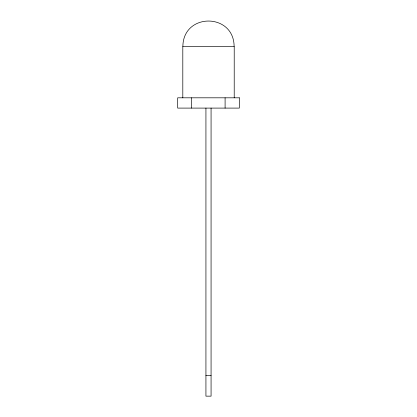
<?xml version="1.0" encoding="UTF-8"?>
<svg xmlns="http://www.w3.org/2000/svg" width="417" height="417" viewBox="0 0 417 417"><rect width="100%" height="100%" fill="white"/><g stroke="black" fill="none" stroke-linecap="round" stroke-linejoin="round"><path stroke-width="0.63" d="M234.119 46.376C233.828 12.614 183.172 12.614 182.881 46.376M205.93 375.576L211.07 375.576M234.218 97.813L234.218 46.376L182.808 46.376L182.808 97.813M225.097 97.813L225.097 108.097M211.07 108.097L211.07 396.15L205.93 396.15L205.93 108.097M191.471 97.813L191.471 108.097M239.311 97.813L177.689 97.813L177.689 108.097L239.311 108.097L239.311 97.813"/></g></svg>
